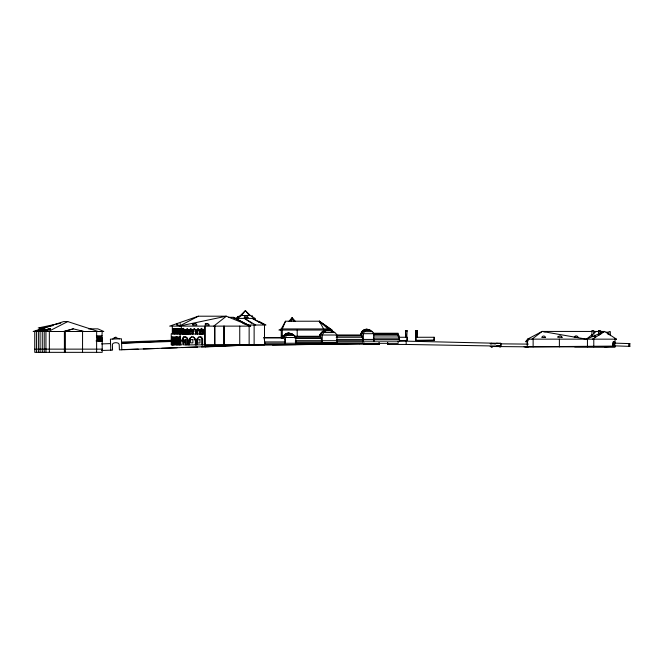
<?xml version="1.0" encoding="UTF-8"?>
<svg xmlns="http://www.w3.org/2000/svg" width="663" height="663" viewBox="0 0 663 663"><rect width="100%" height="100%" fill="white"/><g stroke="black" fill="none" stroke-linecap="round" stroke-linejoin="round"><path stroke-width="0.99" d="M527.276 341.793L526.074 341.263L528.875 339.141L527.276 341.793L527.276 344.105L500.532 343.84M533.127 346.857L533.127 339.141M559.381 346.865L559.381 339.149M574.705 346.873L615.073 346.882L615.073 346.094L613.996 346.094M587.443 346.873L587.443 339.158L527.574 339.141L525.701 341.793L527.748 341.793M591.943 335.47L591.918 330.53L593.766 330.555L593.766 334.492M593.783 346.873L593.783 339.158L586.365 339.158L542.152 331.434L527.574 339.141M598.805 335.561L598.805 330.638L600.653 330.663L600.628 334.575M598.83 334.6L598.805 330.638M614.518 344.056L614.518 342.125L613.424 342.116L613.424 345.97L614.518 345.987M613.739 343.268L613.739 342.166L614.833 342.166L614.833 343.268M614.187 345.837C611.808 346.625 616.532 344.495 614.187 341.975L613.035 341.975C612.571 353.976 613.391 335.362 614.187 345.837L629.842 346.376L629.85 343.616L613.101 343.078M615.073 344.114L615.073 339.166M491.242 343.741L491.242 343.194L491.266 343.757L490.156 343.724L495.717 343.749L494.631 343.749M527.3 343.55L527.251 346.857L528.312 346.84L490.156 346.484L495.717 346.5L491.432 346.5M496.355 346.094L500.888 346.111L500.888 343.359L405.971 341.147M497.441 346.111L500.681 346.127L499.595 346.127L499.579 346.923L500.664 346.948L500.681 343.359M281.676 338.064L281.75 337.011L281.866 338.064M281.344 338.064L281.435 336.928L281.584 338.064M281.957 338.064L282.048 336.928L282.198 338.064M100.072 340.923L99.98 337.061L98.787 337.185L100.627 337.417M173.482 333.82L173.897 328.583L174.112 333.82M176.731 333.82L176.515 328.583L176.101 333.82M179.366 333.82L179.159 328.583L178.737 333.82M174.692 328.906L174.551 333.82M177.311 328.906L177.178 333.82M179.955 328.906L179.814 333.82M251.957 316.243L252.197 315.721L252.288 317.129M185.623 329.619L185.408 330.961L184.505 330.961L184.314 329.577L183.452 330.961M291.065 321.215L292.093 317.909L295.076 321.215M320.088 322.931L319.367 321.215L329.312 330.033L332.138 330.033L319.367 321.215L285.513 321.215L282.289 328.931L280.234 330.033M291.405 319.558L292.093 317.909L294.936 321.215M176.806 340.102L176.806 338.627A3.191 0.704 -90 0 1 177.46 336.597A3.191 0.704 -90 0 1 178.123 338.627L178.123 344.859L182.06 344.859L182.342 339.125L184.331 336.945M189.742 340.227L189.212 340.591L190.438 337.749L191.731 336.945M196.604 344.859L196.886 339.125L198.883 336.945L200.64 336.945L202.629 339.125L202.629 344.859M196.853 344.859L197.135 339.125L199.124 336.945M182.441 328.467L185.035 330.058L185.035 334.036L182.176 334.036L182.176 330.058L183.336 329.005L183.659 333.87L171.245 333.82L171.245 344.859L174.352 344.859L174.352 340.102M182.358 334.036L182.706 329.395M186.038 329.47L187.629 329.005M185.971 334.169L185.922 330.058L186.891 329.005M189.369 330.058L190.347 329.005L191.897 329.395L192.237 334.036L189.369 334.036L189.369 330.058L190.53 329.005M194.574 329.005L195.734 330.058L195.734 334.036L192.867 334.036L192.867 330.058L193.836 329.005L194.756 329.005M193.057 334.036L193.057 330.058L194.027 329.005M197.574 329.005L198.494 329.005L199.464 330.058L199.464 334.036L196.604 334.036L196.604 330.058L197.765 329.005M196.795 334.036L197.135 329.395M202.994 334.036L200.127 334.036L200.127 330.058L201.104 329.005L202.024 329.005L202.994 330.058L202.861 334.169M200.317 334.036L200.317 330.058L201.287 329.005M295.831 343.26L295.831 337.525C293.9 332.503 285.297 332.022 283.64 337.525L283.64 337.964A8.536 1.599 -90 0 1 285.024 341.934L285.024 343.26M295.466 343.26L295.425 340.674L362.959 340.741L361.567 333.688C363.225 328.185 371.827 328.666 373.766 333.688L373.766 339.423M326.262 330.033L278.916 330.033L281.261 328.931L285.513 321.215M96.4 337.144L96.964 336.705M99.293 340.923C100.345 339.299 98.207 336.274 99.491 336.638M336.97 340.741L336.97 335.014C333.323 328.972 323.735 328.135 320.453 335.014L321.837 342L295.425 342M289.259 321.215L292.093 317.909L293.477 321.215M98.663 340.923L98.596 337.194L99.135 336.937M98.77 340.923L98.969 337.044M289.109 321.215L292.093 317.909L292.607 319.558M114.185 337.666C115.611 339.464 115.453 335.71 116.224 337.566C117.194 338.354 117.45 338.113 119.464 338.834M235.34 318.596L240.362 315.513L245.376 310.657L250.399 315.513L255.421 318.596L252.429 318.596M213.751 326.121L226.398 316.201L198.328 316.201L169.662 326.121L250.722 326.121L226.249 316.201L179.259 326.121L198.328 316.201M592.424 334.417L586.365 339.158L604.606 331.45L616.491 339.166L614.452 339.166M593.932 333.232L596.203 331.45L604.714 331.45L592.482 339.158L616.383 339.166M237.47 318.596L241.423 315.513L245.376 310.657L249.338 315.513M532.049 339.141L542.152 331.434L592.125 331.45M37.459 331.119L42.888 328.856L39.092 331.5L44.636 328.856L42.888 328.856L34.841 331.5M182.797 337.749L184.09 336.945L185.847 336.945L187.14 337.749L188.217 340.625L188.217 344.859M48.349 331.5L67.734 321.58L98.223 331.5M37.377 331.5L42.888 328.856M48.739 328.856L43.219 331.5L50.487 328.856L48.739 328.856L40.683 331.5L50.487 328.856L44.935 331.5M328.202 329.942L325.823 330.796L323.768 332.544L322.251 335.014L322.251 340.741M37.459 331.202L44.636 328.856M43.302 331.202L50.487 328.856M63.399 331.5L73.286 328.856L84.151 331.5M64.369 331.5L73.286 328.856M289.648 333.555L287.825 334.061L286.333 335.461L285.438 337.525L285.438 343.26M367.575 329.718L365.752 330.224L364.26 331.633L363.374 333.688L363.374 339.423M43.211 327.953L52.974 325.574M363.714 343.873L378.963 344.238M387.623 342.796L387.623 344.445L388.858 344.445M248.434 345.05L119.381 349.882L119.216 344.859A2.204 2.204 0 0 0 117.417 342.912A5.735 5.735 0 0 0 113.928 343.028A1.914 1.914 0 0 0 112.395 345.091L112.569 350.105L101.505 350.495M415.701 340.326L434.05 340.036M496.347 346.368L499.595 346.094M604.706 346.882L610.358 346.451M251.037 345.05L205.306 345.315M171.137 340.301L121.544 342.083L121.578 343.185L171.153 340.749M181.48 340.243L183.552 340.144M101.555 343.906L110.572 343.6M121.578 343.185L171.195 341.503M181.538 341.147L183.601 341.08M123.857 349.567L138.194 349.086M143.316 348.912L157.653 348.423M161.755 348.282L177.12 347.76M182.242 347.586L197.599 347.064M201.469 346.931L205.248 346.807M400.369 340.567L407.248 340.442L399.408 340.567L407.248 340.567L407.248 337.268L406.56 337.268M272.435 344.951L359.52 343.782M240.362 315.513L250.399 315.513M228.536 317.304L233.243 317.304L250.573 326.121L242.923 323.403M233.915 318.406L252.437 318.406L264.885 325.019L257.973 321.282L260.46 322.682M67.734 321.58L63.64 321.58L33.15 331.5L103.793 331.5L97.859 328.856L88.56 328.856M60.789 323.196L38.239 327.953L45.258 327.953M281.261 328.931L329.892 328.931M360.929 335.014L360.929 333.688A5.776 5.677 -90 0 1 366.44 329.279L366.647 329.279A5.95 5.843 -90 0 1 370.924 331.177M173.532 329.47L175.463 329.47M176.159 329.47L178.115 329.47M178.795 329.47L180.767 329.47M182.474 329.47L182.134 328.906M319.806 336.265L319.806 335.014A9.481 9.315 -90 0 1 327.605 329.503L327.812 329.503A9.481 9.315 -90 0 1 333.721 332.254M183.659 329.842L183.145 328.997M183.875 329.005L185.035 330.058M185.922 330.058L185.731 334.036L188.599 334.036L188.599 330.058L187.438 329.005M188.068 329.395L188.599 330.058M191.077 329.005L192.237 330.058M195.204 329.395L195.734 330.058M198.312 329.005L199.464 330.058M201.834 329.005L202.994 330.058M173.532 330.298L175.463 330.298M176.159 330.298L178.115 330.298M178.795 330.298L180.767 330.298M364.517 330.224L370.252 330.224M173.482 330.721L181.587 330.721M324.862 330.796L331.715 330.796M203.268 330.961L202.721 329.461L202.256 330.961L199.87 330.961L198.892 329.586L198.013 329.586L197.035 330.961L192.751 330.961L191.814 329.644L190.969 329.644L190.032 330.961L188.176 330.961L187.745 329.677L187.041 330.961C186.875 326.586 186.071 333.24 185.814 329.619M594.164 331.45L596.203 331.45M362.669 331.633L372.449 331.633M322.326 332.544L334.74 332.544M283.002 337.525A5.602 5.503 -90 0 1 288.629 333.116L291.339 333.605L293.361 335.188M372.954 333.249L398.165 333.249L398.165 336.224M360.929 333.688L361.136 333.688A5.776 5.677 -90 0 1 366.647 329.279M361.567 333.688L373.766 333.688M286.582 334.061L292.325 334.061M373.957 334.127L397.941 334.127L398.969 335.942L399.333 339.423M373.501 334.566L398.488 334.566M319.806 335.014L361.136 335.014L361.136 333.688M284.742 335.461L294.521 335.461M336.191 335.453L361.567 335.453M96.35 335.826L102.21 335.826M336.729 335.892L362.106 335.892M373.982 335.942L398.969 335.942M281.261 336.124L284.154 336.124M294.256 336.265L320.014 336.265L320.014 335.014A9.481 9.315 -90 0 1 327.812 329.503M99.508 336.506L100.809 337.417M96.98 336.572L97.776 336.705M295.052 336.713L320.453 336.713M96.997 336.887C96.118 336.182 97.909 336.754 97.751 338.031M99.317 336.887L99.757 336.506L101 337.194L100.975 340.923M96.79 336.945L97.701 336.945M97.196 336.937L97.751 337.194M100.759 338.031L101 337.194M295.59 337.144L320.991 337.144M336.191 337.268L362.586 337.268M398.935 337.268L405.889 337.268L405.458 330.564L407.14 330.564L406.767 337.268M263.733 337.525L295.831 337.525M98.787 337.873L98.464 337.343M98.422 338.031L101.331 338.031M101.829 338.031L102.21 331.5M263.857 337.964L283.64 337.964M373.352 338.097L399.333 338.097M295.052 338.52L321.472 338.52M171.601 344.859L171.659 338.627L172.736 338.627A3.191 0.704 -90 0 1 172.927 337.392M173.275 344.859L173.333 338.627L174.41 338.627A3.191 0.704 90 0 1 174.601 337.392M175.024 344.859L175.082 338.627L176.151 338.627A3.191 0.704 -90 0 1 176.648 336.688M176.806 338.627L177.883 338.627L177.825 344.859L176.391 344.859L176.391 338.627A3.191 0.704 -90 0 0 175.736 336.597A3.191 0.704 -90 0 0 175.082 338.627M178.48 344.859L178.538 338.627L179.607 338.627A3.191 0.704 -90 0 1 180.096 336.688M182.342 339.125L182.342 340.227M185.607 336.945L187.836 339.125M189.742 339.125L190.19 337.749L191.491 336.945L193.248 336.945L194.541 337.749L195.618 340.625L195.618 344.859M192.999 336.945L195.237 339.125M200.4 336.945L202.629 339.125M171.601 340.102L172.736 340.102M173.275 340.102L174.41 340.102L174.41 338.627M175.024 340.102L176.151 340.102M177.883 340.102L176.748 340.102L176.748 344.859M178.48 340.102L179.607 340.102M188.101 340.003L187.596 340.078L187.969 344.859M194.997 339.125L195.237 340.078M194.997 340.078L195.618 340.625M96.036 340.923L102.21 340.923L102.185 352.343L34.758 352.343L34.758 349.136M362.578 341.188L406.179 341.147L406.179 344.445L387.623 344.445M336.821 341.909L362.802 341.909L362.802 340.741M264.197 338.403L264.736 341.934L285.024 341.934M321.456 342.506L337.235 342.506L337.235 340.741M264.496 343.26L321.663 343.26L321.663 342M296.311 343.326L398.165 343.326L398.165 341.188M500.888 343.359L496.355 343.359L497.441 343.359M296.527 343.923L329.892 343.923M363.714 344.445L379.17 344.445L379.17 342.796M242.501 344.603L240.006 344.603L240.006 345.05M263.733 344.578L296.096 344.578L296.096 343.26M236.807 345.05L257.783 345.05M629.825 346.376L628.773 346.376L628.773 343.616L629.85 343.616M524.052 346.824L615.073 346.882M102.21 349.136L34.733 349.136L34.733 331.5M608.858 334.641L608.858 331.591L610.316 331.608L610.316 335.677M615.073 346.094L525.121 346.84M527.276 344.08L528.336 344.097M193.115 324.87A2.014 1.964 -89.1 0 1 196.903 325.052L192.419 324.862A2.014 1.964 -89.1 0 1 192.966 323.992M405.971 344.445L500.888 346.111M491.2 347.321L492.286 347.337M177.535 325.16A2.014 0.448 -88.8 0 0 177.145 323.627A2.014 0.448 -88.8 0 0 176.673 325.061L179.598 325.201M359.503 343.749L363.921 343.857L241.879 345.315L205.24 346.956L205.24 344.039M542.152 331.434L545.226 331.807M288.629 333.116L291.132 333.605L293.154 335.188M366.763 329.718L369.018 330.224M290.336 333.895L288.836 333.116A5.602 5.503 -90 0 0 283.209 337.525M80.339 330.837L83.182 331.5M327.812 329.942L329.776 330.514M101.787 337.036L101.829 340.923M331.757 330.033L319.367 321.215L324.224 330.033M258.885 321.348L265.954 325.019L247.755 325.019L235.274 318.406M233.243 317.304L235.208 318.406M252.437 318.406L258.669 321.961M255.711 325.019L244.49 318.406L251.807 323.362M330.762 330.796L332.453 331.956M182.681 328.467L183.394 328.997M319.367 321.215L321.439 323.32M606.239 332.18L607.731 332.18L607.731 334.061M100.801 337.202L100.619 336.655L100.254 340.923M202.861 331.193L202.555 330.638L202.372 334.169M185.971 331.193L185.673 330.638L185.483 334.169M99.931 337.036L99.765 336.655L99.549 338.031M121.801 349.799L121.428 338.768L110.414 339.141L110.787 350.172M114.301 337.6C114.832 339.224 113.431 337.765 112.776 339.058M434.05 337.268L434.05 340.567M417.019 330.564L417.01 337.268M415.916 331.293L415.908 340.567M415.792 330.564L415.792 331.293M407.041 337.268L407.041 340.567M406.933 330.564L406.933 331.293M405.665 330.564L405.681 337.268M399.59 341.188L399.59 339.423L336.564 339.423L336.564 340.741M387.83 342.796L387.83 344.445M378.963 342.796L378.963 344.445M374.023 339.423L374.023 341.188M373.609 339.423L373.609 341.188M363.921 342.688L363.921 344.445M363.2 339.423L363.2 341.188M362.578 339.423L362.595 341.909M323.619 330.033L323.619 332.014M322.077 340.741L322.077 342.506M321.456 340.741L321.456 343.26M297.206 330.033L297.206 335.984M295.681 342L295.681 343.26M285.264 343.26L285.264 344.578M284.85 343.26L284.85 344.578M282.289 330.033L282.289 338.072M281.261 330.033L281.261 338.072M264.761 343.26L264.761 344.578M264.736 341.934L264.736 343.26M264.496 325.019L264.496 344.859L183.452 344.859L183.452 336.821M254.128 325.019L254.128 344.859M249.139 326.121L249.139 344.859M242.194 344.603L242.194 345.05M239.749 326.121L239.749 344.859M225.395 345.315L225.395 346.045M224.061 326.121L224.061 344.859M223.961 326.121L223.961 344.859M214.895 326.121L214.895 344.859M214.597 326.121L214.646 344.859M207.991 345.315L207.991 346.683M204.983 326.121L204.983 344.859M204.892 326.121L204.892 344.859M203.077 329.204L203.077 334.318M202.803 330.058L202.803 334.036M202.389 339.125L202.389 344.859M201.809 336.821L201.809 344.859M201.32 328.326L201.32 334.318M199.671 334.169L199.671 331.193A1.359 1.326 -90 0 0 197.508 331.193L197.508 334.169M199.281 330.058L199.281 334.036M195.544 330.058L195.544 334.036M195.37 340.625L195.37 344.859M192.477 334.169L192.477 331.193A1.359 1.326 -90 0 0 190.314 331.193L190.314 334.169M192.046 330.058L192.046 334.036M189.56 330.058L189.56 334.036M189.543 338.834L189.461 344.859M188.408 330.058L188.408 334.036M188.11 334.169L187.919 330.638L187.621 334.169M188.101 340.807L188.101 343.227L187.604 343.227L187.596 339.125M186.891 334.55L186.56 331.699L186.353 334.55M186.386 344.859L186.386 339.315L185.507 339.315L185.507 344.859M184.853 330.058L184.853 334.036M184.48 334.169L184.297 330.638L183.991 334.169M183.452 328.326L183.452 334.318M181.331 326.121L181.331 333.82M181.14 333.82L180.933 328.583L180.51 333.82M180.253 344.859L180.054 328.583L179.632 333.82M179.847 344.859L179.847 338.627A3.191 0.704 -90 0 0 179.192 336.597A3.191 0.704 -90 0 0 178.538 338.627M179.607 338.627L179.557 344.859M178.471 333.82L178.264 328.583L177.841 333.82M177.618 333.82L177.402 328.583L176.988 333.82M177.469 338.627L177.469 344.859M176.151 338.627L176.101 344.859L174.651 344.859L174.651 338.627A3.191 0.704 90 0 0 173.988 336.597A3.191 0.704 90 0 0 173.333 338.627M175.828 333.82L175.612 328.583L175.198 333.82M174.966 333.82L174.75 328.583L174.336 333.82M173.258 333.82L173.043 328.583L172.629 333.82M173.142 339.962L173.142 344.859M172.977 344.859L172.977 338.627A3.191 0.704 -90 0 0 172.322 336.597A3.191 0.704 -90 0 0 171.659 338.627M172.736 338.627L172.678 344.859M172.562 339.837L172.562 344.859M172.322 326.121L172.322 333.82M102.11 338.031L102.11 340.923M101.936 338.031L101.928 340.923M101.215 338.031L101.215 340.923M100.892 336.564L100.892 340.923M99.757 338.031L99.757 340.923M99.467 338.031L99.467 340.923M97.975 340.923L97.511 337.194M97.726 338.031L97.726 340.923M96.649 331.5L96.616 352.343M82.568 331.5L82.543 352.343M65.372 331.5L65.388 352.343M64.394 331.5L64.41 352.343M49.344 331.5L49.36 352.343M45.954 349.136L45.954 352.343M45.938 331.5L45.938 349.136M44.214 331.5L44.23 352.343M42.266 331.5L42.291 352.343M40.087 331.5L40.103 352.343M39.821 327.953L39.821 329.975M38.371 331.5L38.388 352.343M36.424 331.5L36.448 352.343M193.869 323.519A2.014 1.964 -89.1 0 1 194.881 323.569M205.116 324A2.014 1.964 -89.1 0 1 207.03 323.577M557.699 337.185A2.014 1.989 -81.7 0 1 558.246 336.298M327.605 329.503A9.481 9.315 -90 0 1 330.804 330.34M331.533 330.721A9.481 9.315 -90 0 1 333.514 332.254M366.44 329.279A5.95 5.843 -90 0 1 370.716 331.177M180.112 323.751A2.014 0.448 -88.8 0 1 180.527 324.315M237.843 316.781L237.719 317.676L238.282 317.676L238.141 316.268L237.843 316.781M417.226 330.564L415.585 330.564L415.585 331.293L416.124 331.293L415.701 340.567L434.257 340.567L434.257 337.268L416.803 337.268L417.226 330.564M192.892 339.622L190.579 339.622L190.579 342.904L192.892 342.904L192.892 339.622M199.969 339.713L197.657 339.713L197.657 343.003L199.969 343.003L199.969 339.713M184.397 340.003L183.9 340.003L183.9 343.227L184.397 343.227L184.397 340.003M578.086 337.351L574.257 337.268A2.014 1.989 -81.7 0 1 578.086 337.351M562.067 337.343L558.238 337.26A2.014 1.989 -81.7 0 1 562.067 337.343M545.591 337.525L541.762 337.442A2.014 1.989 -81.7 0 1 545.591 337.525M248.003 317.544L244.141 317.362A2.014 2.006 89.1 0 1 248.003 317.544M209.052 325.061L205.265 324.878A2.014 1.964 -89.1 0 1 209.052 325.061M595.192 336.796L594.33 336.696A2.014 0.448 -88.8 0 1 594.802 335.263A2.014 0.448 -88.8 0 1 595.192 336.796M592.755 336.605L591.893 336.506A2.014 0.448 -88.8 0 1 592.366 335.08A2.014 0.448 -88.8 0 1 592.755 336.605"/></g></svg>
